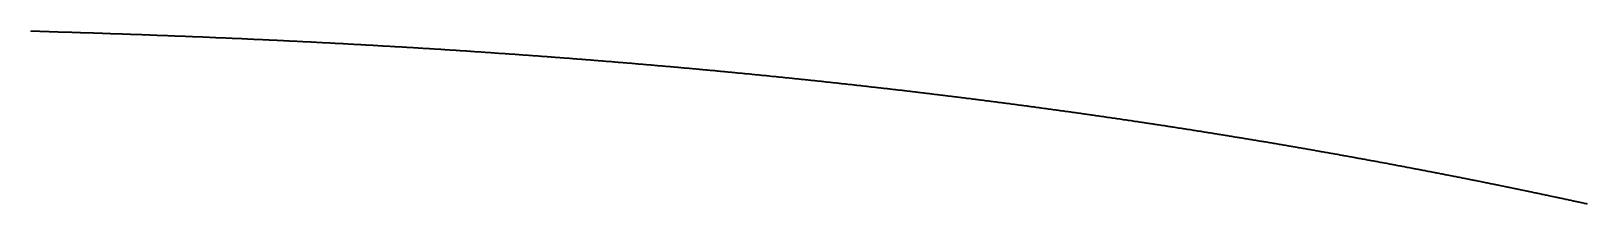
# Model space of a CAD drawing. Header units: metres. Extents: x 0 to 360, y 0 to 49.
# Drawn here: x 123.76 to 135, y 48.12 to 49.37 of the extents above; entities that cross this region are included whole.
import ezdxf

# ---------------------------------------------------------------- set-up
doc = ezdxf.new("R2010")
doc.units = ezdxf.units.M

msp = doc.modelspace()

# ---------------------------------------------------------------- linework, layer by layer
for p in [(123.76, 49.366), (123.765, 49.366), (123.771, 49.366), (123.777, 49.366), (123.783, 49.366), (123.789, 49.365), (123.794, 49.365), (123.8, 49.365), (123.806, 49.365), (123.812, 49.365), (123.818, 49.365), (123.824, 49.364), (123.829, 49.364), (123.835, 49.364), (123.841, 49.364), (123.847, 49.364), (123.853, 49.364), (123.858, 49.363), (123.864, 49.363), (123.87, 49.363), (123.876, 49.363), (123.882, 49.363), (123.888, 49.363), (123.893, 49.362), (123.899, 49.362), (123.905, 49.362), (123.911, 49.362), (123.917, 49.362), (123.923, 49.362), (123.928, 49.361), (123.934, 49.361), (123.94, 49.361), (123.946, 49.361), (123.952, 49.361), (123.957, 49.36), (123.963, 49.36), (123.969, 49.36), (123.975, 49.36), (123.981, 49.36), (123.987, 49.36), (123.992, 49.359), (123.998, 49.359), (124.004, 49.359), (124.01, 49.359), (124.016, 49.359), (124.021, 49.359), (124.027, 49.358), (124.033, 49.358), (124.039, 49.358), (124.045, 49.358), (124.051, 49.358), (124.056, 49.357), (124.062, 49.357), (124.068, 49.357), (124.074, 49.357), (124.08, 49.357), (124.085, 49.357), (124.091, 49.356), (124.097, 49.356), (124.103, 49.356), (124.109, 49.356), (124.115, 49.356), (124.12, 49.355), (124.126, 49.355), (124.132, 49.355), (124.138, 49.355), (124.144, 49.355), (124.15, 49.355), (124.155, 49.354), (124.161, 49.354), (124.167, 49.354), (124.173, 49.354), (124.179, 49.354), (124.184, 49.353), (124.19, 49.353), (124.196, 49.353), (124.202, 49.353), (124.208, 49.353), (124.214, 49.352), (124.219, 49.352), (124.225, 49.352), (124.231, 49.352), (124.237, 49.352), (124.243, 49.351), (124.248, 49.351), (124.254, 49.351), (124.26, 49.351), (124.266, 49.351), (124.272, 49.351), (124.278, 49.35), (124.283, 49.35), (124.289, 49.35), (124.295, 49.35), (124.301, 49.35), (124.307, 49.349), (124.312, 49.349), (124.318, 49.349), (124.324, 49.349), (124.33, 49.349), (124.336, 49.348), (124.342, 49.348), (124.347, 49.348), (124.353, 49.348), (124.359, 49.348), (124.365, 49.347), (124.371, 49.347), (124.377, 49.347), (124.382, 49.347), (124.388, 49.347), (124.394, 49.346), (124.4, 49.346), (124.406, 49.346), (124.411, 49.346), (124.417, 49.346), (124.423, 49.345), (124.429, 49.345), (124.435, 49.345), (124.441, 49.345), (124.446, 49.345), (124.452, 49.344), (124.458, 49.344), (124.464, 49.344), (124.47, 49.344), (124.475, 49.344), (124.481, 49.343), (124.487, 49.343), (124.493, 49.343), (124.499, 49.343), (124.505, 49.343), (124.51, 49.342), (124.516, 49.342), (124.522, 49.342), (124.528, 49.342), (124.534, 49.341), (124.539, 49.341), (124.545, 49.341), (124.551, 49.341), (124.557, 49.341), (124.563, 49.34), (124.569, 49.34), (124.574, 49.34), (124.58, 49.34), (124.586, 49.34), (124.592, 49.339), (124.598, 49.339), (124.604, 49.339), (124.609, 49.339), (124.615, 49.339), (124.621, 49.338), (124.627, 49.338), (124.633, 49.338), (124.638, 49.338), (124.644, 49.337), (124.65, 49.337), (124.656, 49.337), (124.662, 49.337), (124.668, 49.337), (124.673, 49.336), (124.679, 49.336), (124.685, 49.336), (124.691, 49.336), (124.697, 49.335), (124.702, 49.335), (124.708, 49.335), (124.714, 49.335), (124.72, 49.335), (124.726, 49.334), (124.732, 49.334), (124.737, 49.334), (124.743, 49.334), (124.749, 49.333), (124.755, 49.333), (124.761, 49.333), (124.766, 49.333), (124.772, 49.333), (124.778, 49.332), (124.784, 49.332), (124.79, 49.332), (124.796, 49.332), (124.801, 49.331), (124.807, 49.331), (124.813, 49.331), (124.819, 49.331), (124.825, 49.331), (124.831, 49.33), (124.836, 49.33), (124.842, 49.33), (124.848, 49.33), (124.854, 49.329), (124.86, 49.329), (124.865, 49.329), (124.871, 49.329), (124.877, 49.328), (124.883, 49.328), (124.889, 49.328), (124.895, 49.328), (124.9, 49.328), (124.906, 49.327), (124.912, 49.327), (124.918, 49.327), (124.924, 49.327), (124.929, 49.326), (124.935, 49.326), (124.941, 49.326), (124.947, 49.326), (124.953, 49.325), (124.959, 49.325), (124.964, 49.325), (124.97, 49.325), (124.976, 49.324), (124.982, 49.324), (124.988, 49.324), (124.994, 49.324), (124.999, 49.324), (125.005, 49.323), (125.011, 49.323), (125.017, 49.323), (125.023, 49.323), (125.028, 49.322), (125.034, 49.322), (125.04, 49.322), (125.046, 49.322), (125.052, 49.321), (125.058, 49.321), (125.063, 49.321), (125.069, 49.321), (125.075, 49.32), (125.081, 49.32), (125.087, 49.32), (125.092, 49.32), (125.098, 49.319), (125.104, 49.319), (125.11, 49.319), (125.116, 49.319), (125.122, 49.318), (125.127, 49.318), (125.133, 49.318), (125.139, 49.318), (125.145, 49.317), (125.151, 49.317), (125.157, 49.317), (125.162, 49.317), (125.168, 49.316), (125.174, 49.316), (125.18, 49.316), (125.186, 49.316), (125.191, 49.315), (125.197, 49.315), (125.203, 49.315), (125.209, 49.315), (125.215, 49.314), (125.221, 49.314), (125.226, 49.314), (125.232, 49.314), (125.238, 49.313), (125.244, 49.313), (125.25, 49.313), (125.255, 49.313), (125.261, 49.312), (125.267, 49.312), (125.273, 49.312), (125.279, 49.312), (125.285, 49.311), (125.29, 49.311), (125.296, 49.311), (125.302, 49.311), (125.308, 49.31), (125.314, 49.31), (125.32, 49.31), (125.325, 49.309), (125.331, 49.309), (125.337, 49.309), (125.343, 49.309), (125.349, 49.308), (125.354, 49.308), (125.36, 49.308), (125.366, 49.308), (125.372, 49.307), (125.378, 49.307), (125.384, 49.307), (125.389, 49.307), (125.395, 49.306), (125.401, 49.306), (125.407, 49.306), (125.413, 49.305), (125.419, 49.305), (125.424, 49.305), (125.43, 49.305), (125.436, 49.304), (125.442, 49.304), (125.448, 49.304), (125.453, 49.304), (125.459, 49.303), (125.465, 49.303), (125.471, 49.303), (125.477, 49.303), (125.483, 49.302), (125.488, 49.302), (125.494, 49.302), (125.5, 49.301), (125.506, 49.301), (125.512, 49.301), (125.517, 49.301), (125.523, 49.3), (125.529, 49.3), (125.535, 49.3), (125.541, 49.299), (125.547, 49.299), (125.552, 49.299), (125.558, 49.299), (125.564, 49.298), (125.57, 49.298), (125.576, 49.298), (125.582, 49.298), (125.587, 49.297), (125.593, 49.297), (125.599, 49.297), (125.605, 49.296), (125.611, 49.296), (125.616, 49.296), (125.622, 49.296), (125.628, 49.295), (125.634, 49.295), (125.64, 49.295), (125.646, 49.294), (125.651, 49.294), (125.657, 49.294), (125.663, 49.294), (125.669, 49.293), (125.675, 49.293), (125.681, 49.293), (125.686, 49.292), (125.692, 49.292), (125.698, 49.292), (125.704, 49.292), (125.71, 49.291), (125.715, 49.291), (125.721, 49.291), (125.727, 49.29), (125.733, 49.29), (125.739, 49.29), (125.745, 49.29), (125.75, 49.289), (125.756, 49.289), (125.762, 49.289), (125.768, 49.288), (125.774, 49.288), (125.78, 49.288), (125.785, 49.287), (125.791, 49.287), (125.797, 49.287), (125.803, 49.287), (125.809, 49.286), (125.814, 49.286), (125.82, 49.286), (125.826, 49.285), (125.832, 49.285), (125.838, 49.285), (125.844, 49.285), (125.849, 49.284), (125.855, 49.284), (125.861, 49.284), (125.867, 49.283), (125.873, 49.283), (125.878, 49.283), (125.884, 49.282), (125.89, 49.282), (125.896, 49.282), (125.902, 49.281), (125.908, 49.281), (125.913, 49.281), (125.919, 49.281), (125.925, 49.28), (125.931, 49.28), (125.937, 49.28), (125.943, 49.279), (125.948, 49.279), (125.954, 49.279), (125.96, 49.278), (125.966, 49.278), (125.972, 49.278), (125.977, 49.278), (125.983, 49.277), (125.989, 49.277), (125.995, 49.277), (126.001, 49.276), (126.007, 49.276), (126.012, 49.276), (126.018, 49.275), (126.024, 49.275), (126.03, 49.275), (126.036, 49.274), (126.042, 49.274), (126.047, 49.274), (126.053, 49.273), (126.059, 49.273), (126.065, 49.273), (126.071, 49.273), (126.076, 49.272), (126.082, 49.272), (126.088, 49.272), (126.094, 49.271), (126.1, 49.271), (126.106, 49.271), (126.111, 49.27), (126.117, 49.27), (126.123, 49.27), (126.129, 49.269), (126.135, 49.269), (126.141, 49.269), (126.146, 49.268), (126.152, 49.268), (126.158, 49.268), (126.164, 49.267), (126.17, 49.267), (126.175, 49.267), (126.181, 49.266), (126.187, 49.266), (126.193, 49.266), (126.199, 49.265), (126.205, 49.265), (126.21, 49.265), (126.216, 49.264), (126.222, 49.264), (126.228, 49.264), (126.234, 49.263), (126.24, 49.263), (126.245, 49.263), (126.251, 49.262), (126.257, 49.262), (126.263, 49.262), (126.269, 49.261), (126.274, 49.261), (126.28, 49.261), (126.286, 49.26), (126.292, 49.26), (126.298, 49.26), (126.304, 49.259), (126.309, 49.259), (126.315, 49.259), (126.321, 49.258), (126.327, 49.258), (126.333, 49.258), (126.339, 49.257), (126.344, 49.257), (126.35, 49.257), (126.356, 49.256), (126.362, 49.256), (126.368, 49.256), (126.373, 49.255), (126.379, 49.255), (126.385, 49.255), (126.391, 49.254), (126.397, 49.254), (126.403, 49.254), (126.408, 49.253), (126.414, 49.253), (126.42, 49.253), (126.426, 49.252), (126.432, 49.252), (126.438, 49.252), (126.443, 49.251), (126.449, 49.251), (126.455, 49.251), (126.461, 49.25), (126.467, 49.25), (126.472, 49.25), (126.478, 49.249), (126.484, 49.249), (126.49, 49.249), (126.496, 49.248), (126.502, 49.248), (126.507, 49.248), (126.513, 49.247), (126.519, 49.247), (126.525, 49.246), (126.531, 49.246), (126.537, 49.246), (126.542, 49.245), (126.548, 49.245), (126.554, 49.245), (126.56, 49.244), (126.566, 49.244), (126.571, 49.244), (126.577, 49.243), (126.583, 49.243), (126.589, 49.243), (126.595, 49.242), (126.601, 49.242), (126.606, 49.241), (126.612, 49.241), (126.618, 49.241), (126.624, 49.24), (126.63, 49.24), (126.636, 49.24), (126.641, 49.239), (126.647, 49.239), (126.653, 49.239), (126.659, 49.238), (126.665, 49.238), (126.67, 49.238), (126.676, 49.237), (126.682, 49.237), (126.688, 49.236), (126.694, 49.236), (126.7, 49.236), (126.705, 49.235), (126.711, 49.235), (126.717, 49.235), (126.723, 49.234), (126.729, 49.234), (126.735, 49.233), (126.74, 49.233), (126.746, 49.233), (126.752, 49.232), (126.758, 49.232), (126.764, 49.232), (126.77, 49.231), (126.775, 49.231), (126.781, 49.231), (126.787, 49.23), (126.793, 49.23), (126.799, 49.229), (126.804, 49.229), (126.81, 49.229), (126.816, 49.228), (126.822, 49.228), (126.828, 49.228), (126.834, 49.227), (126.839, 49.227), (126.845, 49.226), (126.851, 49.226), (126.857, 49.226), (126.863, 49.225), (126.869, 49.225), (126.874, 49.224), (126.88, 49.224), (126.886, 49.224), (126.892, 49.223), (126.898, 49.223), (126.903, 49.223), (126.909, 49.222), (126.915, 49.222), (126.921, 49.221), (126.927, 49.221), (126.933, 49.221), (126.938, 49.22), (126.944, 49.22), (126.95, 49.22), (126.956, 49.219), (126.962, 49.219), (126.968, 49.218), (126.973, 49.218), (126.979, 49.218), (126.985, 49.217), (126.991, 49.217), (126.997, 49.216), (127.003, 49.216), (127.008, 49.216), (127.014, 49.215), (127.02, 49.215), (127.026, 49.214), (127.032, 49.214), (127.037, 49.214), (127.043, 49.213), (127.049, 49.213), (127.055, 49.212), (127.061, 49.212), (127.067, 49.212), (127.072, 49.211), (127.078, 49.211), (127.084, 49.21), (127.09, 49.21), (127.096, 49.21), (127.102, 49.209), (127.107, 49.209), (127.113, 49.208), (127.119, 49.208), (127.125, 49.208), (127.131, 49.207), (127.136, 49.207), (127.142, 49.206), (127.148, 49.206), (127.154, 49.206), (127.16, 49.205), (127.166, 49.205), (127.171, 49.204), (127.177, 49.204), (127.183, 49.204), (127.189, 49.203), (127.195, 49.203), (127.201, 49.202), (127.206, 49.202), (127.212, 49.202), (127.218, 49.201), (127.224, 49.201), (127.23, 49.2), (127.236, 49.2), (127.241, 49.2), (127.247, 49.199), (127.253, 49.199), (127.259, 49.198), (127.265, 49.198), (127.27, 49.198), (127.276, 49.197), (127.282, 49.197), (127.288, 49.196), (127.294, 49.196), (127.3, 49.195), (127.305, 49.195), (127.311, 49.195), (127.317, 49.194), (127.323, 49.194), (127.329, 49.193), (127.335, 49.193), (127.34, 49.193), (127.346, 49.192), (127.352, 49.192), (127.358, 49.191), (127.364, 49.191), (127.37, 49.19), (127.375, 49.19), (127.381, 49.19), (127.387, 49.189), (127.393, 49.189), (127.399, 49.188), (127.404, 49.188), (127.41, 49.187), (127.416, 49.187), (127.422, 49.187), (127.428, 49.186), (127.434, 49.186), (127.439, 49.185), (127.445, 49.185), (127.451, 49.184), (127.457, 49.184), (127.463, 49.184), (127.469, 49.183), (127.474, 49.183), (127.48, 49.182), (127.486, 49.182), (127.492, 49.181), (127.498, 49.181), (127.504, 49.181), (127.509, 49.18), (127.515, 49.18), (127.521, 49.179), (127.527, 49.179), (127.533, 49.178), (127.538, 49.178), (127.544, 49.178), (127.55, 49.177), (127.556, 49.177), (127.562, 49.176), (127.568, 49.176), (127.573, 49.175), (127.579, 49.175), (127.585, 49.174), (127.591, 49.174), (127.597, 49.174), (127.603, 49.173), (127.608, 49.173), (127.614, 49.172), (127.62, 49.172), (127.626, 49.171), (127.632, 49.171), (127.638, 49.17), (127.643, 49.17), (127.649, 49.17), (127.655, 49.169), (127.661, 49.169), (127.667, 49.168), (127.672, 49.168), (127.678, 49.167), (127.684, 49.167), (127.69, 49.166), (127.696, 49.166), (127.702, 49.166), (127.707, 49.165), (127.713, 49.165), (127.719, 49.164), (127.725, 49.164), (127.731, 49.163), (127.737, 49.163), (127.742, 49.162), (127.748, 49.162), (127.754, 49.161), (127.76, 49.161), (127.766, 49.161), (127.772, 49.16), (127.777, 49.16), (127.783, 49.159), (127.789, 49.159), (127.795, 49.158), (127.801, 49.158), (127.806, 49.157), (127.812, 49.157), (127.818, 49.156), (127.824, 49.156), (127.83, 49.155), (127.836, 49.155), (127.841, 49.155), (127.847, 49.154), (127.853, 49.154), (127.859, 49.153), (127.865, 49.153), (127.871, 49.152), (127.876, 49.152), (127.882, 49.151), (127.888, 49.151), (127.894, 49.15), (127.9, 49.15), (127.906, 49.149), (127.911, 49.149), (127.917, 49.148), (127.923, 49.148), (127.929, 49.148), (127.935, 49.147), (127.94, 49.147), (127.946, 49.146), (127.952, 49.146), (127.958, 49.145), (127.964, 49.145), (127.97, 49.144), (127.975, 49.144), (127.981, 49.143), (127.987, 49.143), (127.993, 49.142), (127.999, 49.142), (128.005, 49.141), (128.01, 49.141), (128.016, 49.14), (128.022, 49.14), (128.028, 49.139), (128.034, 49.139), (128.04, 49.138), (128.045, 49.138), (128.051, 49.137), (128.057, 49.137), (128.063, 49.137), (128.069, 49.136), (128.075, 49.136), (128.08, 49.135), (128.086, 49.135), (128.092, 49.134), (128.098, 49.134), (128.104, 49.133), (128.109, 49.133), (128.115, 49.132), (128.121, 49.132), (128.127, 49.131), (128.133, 49.131), (128.139, 49.13), (128.144, 49.13), (128.15, 49.129), (128.156, 49.129), (128.162, 49.128), (128.168, 49.128), (128.174, 49.127), (128.179, 49.127), (128.185, 49.126), (128.191, 49.126), (128.197, 49.125), (128.203, 49.125), (128.209, 49.124), (128.214, 49.124), (128.22, 49.123), (128.226, 49.123), (128.232, 49.122), (128.238, 49.122), (128.244, 49.121), (128.249, 49.121), (128.255, 49.12), (128.261, 49.12), (128.267, 49.119), (128.273, 49.119), (128.278, 49.118), (128.284, 49.118), (128.29, 49.117), (128.296, 49.117), (128.302, 49.116), (128.308, 49.116), (128.313, 49.115), (128.319, 49.115), (128.325, 49.114), (128.331, 49.114), (128.337, 49.113), (128.343, 49.113), (128.348, 49.112), (128.354, 49.112), (128.36, 49.111), (128.366, 49.111), (128.372, 49.11), (128.378, 49.11), (128.383, 49.109), (128.389, 49.109), (128.395, 49.108), (128.401, 49.108), (128.407, 49.107), (128.413, 49.106), (128.418, 49.106), (128.424, 49.105), (128.43, 49.105), (128.436, 49.104), (128.442, 49.104), (128.448, 49.103), (128.453, 49.103), (128.459, 49.102), (128.465, 49.102), (128.471, 49.101), (128.477, 49.101), (128.482, 49.1), (128.488, 49.1), (128.494, 49.099), (128.5, 49.099), (128.506, 49.098), (128.512, 49.098), (128.517, 49.097), (128.523, 49.097), (128.529, 49.096), (128.535, 49.096), (128.541, 49.095), (128.547, 49.094), (128.552, 49.094), (128.558, 49.093), (128.564, 49.093), (128.57, 49.092), (128.576, 49.092), (128.582, 49.091), (128.587, 49.091), (128.593, 49.09), (128.599, 49.09), (128.605, 49.089), (128.611, 49.089), (128.617, 49.088), (128.622, 49.088), (128.628, 49.087), (128.634, 49.086), (128.64, 49.086), (128.646, 49.085), (128.652, 49.085), (128.657, 49.084), (128.663, 49.084), (128.669, 49.083), (128.675, 49.083), (128.681, 49.082), (128.686, 49.082), (128.692, 49.081), (128.698, 49.081), (128.704, 49.08), (128.71, 49.079), (128.716, 49.079), (128.721, 49.078), (128.727, 49.078), (128.733, 49.077), (128.739, 49.077), (128.745, 49.076), (128.751, 49.076), (128.756, 49.075), (128.762, 49.074), (128.768, 49.074), (128.774, 49.073), (128.78, 49.073), (128.786, 49.072), (128.791, 49.072), (128.797, 49.071), (128.803, 49.071), (128.809, 49.07), (128.815, 49.07), (128.821, 49.069), (128.826, 49.068), (128.832, 49.068), (128.838, 49.067), (128.844, 49.067), (128.85, 49.066), (128.856, 49.066), (128.861, 49.065), (128.867, 49.064), (128.873, 49.064), (128.879, 49.063), (128.885, 49.063), (128.891, 49.062), (128.896, 49.062), (128.902, 49.061), (128.908, 49.061), (128.914, 49.06), (128.92, 49.059), (128.925, 49.059), (128.931, 49.058), (128.937, 49.058), (128.943, 49.057), (128.949, 49.057), (128.955, 49.056), (128.96, 49.055), (128.966, 49.055), (128.972, 49.054), (128.978, 49.054), (128.984, 49.053), (128.99, 49.053), (128.995, 49.052), (129.001, 49.051), (129.007, 49.051), (129.013, 49.05), (129.019, 49.05), (129.025, 49.049), (129.03, 49.049), (129.036, 49.048), (129.042, 49.047), (129.048, 49.047), (129.054, 49.046), (129.06, 49.046), (129.065, 49.045), (129.071, 49.045), (129.077, 49.044), (129.083, 49.043), (129.089, 49.043), (129.095, 49.042), (129.1, 49.042), (129.106, 49.041), (129.112, 49.04), (129.118, 49.04), (129.124, 49.039), (129.13, 49.039), (129.135, 49.038), (129.141, 49.038), (129.147, 49.037), (129.153, 49.036), (129.159, 49.036), (129.164, 49.035), (129.17, 49.035), (129.176, 49.034), (129.182, 49.033), (129.188, 49.033), (129.194, 49.032), (129.199, 49.032), (129.205, 49.031), (129.211, 49.03), (129.217, 49.03), (129.223, 49.029), (129.229, 49.029), (129.234, 49.028), (129.24, 49.027), (129.246, 49.027), (129.252, 49.026), (129.258, 49.026), (129.264, 49.025), (129.269, 49.024), (129.275, 49.024), (129.281, 49.023), (129.287, 49.023), (129.293, 49.022), (129.299, 49.021), (129.304, 49.021), (129.31, 49.02), (129.316, 49.02), (129.322, 49.019), (129.328, 49.018), (129.334, 49.018), (129.339, 49.017), (129.345, 49.017), (129.351, 49.016), (129.357, 49.015), (129.363, 49.015), (129.369, 49.014), (129.374, 49.014), (129.38, 49.013), (129.386, 49.012), (129.392, 49.012), (129.398, 49.011), (129.404, 49.01), (129.409, 49.01), (129.415, 49.009), (129.421, 49.009), (129.427, 49.008), (129.433, 49.007), (129.439, 49.007), (129.444, 49.006), (129.45, 49.006), (129.456, 49.005), (129.462, 49.004), (129.468, 49.004), (129.474, 49.003), (129.479, 49.002), (129.485, 49.002), (129.491, 49.001), (129.497, 49.001), (129.503, 49), (129.508, 48.999), (129.514, 48.999), (129.52, 48.998), (129.526, 48.997), (129.532, 48.997), (129.538, 48.996), (129.543, 48.996), (129.549, 48.995), (129.555, 48.994), (129.561, 48.994), (129.567, 48.993), (129.573, 48.992), (129.578, 48.992), (129.584, 48.991), (129.59, 48.991), (129.596, 48.99), (129.602, 48.989), (129.608, 48.989), (129.613, 48.988), (129.619, 48.987), (129.625, 48.987), (129.631, 48.986), (129.637, 48.985), (129.643, 48.985), (129.648, 48.984), (129.654, 48.984), (129.66, 48.983), (129.666, 48.982), (129.672, 48.982), (129.678, 48.981), (129.683, 48.98), (129.689, 48.98), (129.695, 48.979), (129.701, 48.978), (129.707, 48.978), (129.713, 48.977), (129.718, 48.976), (129.724, 48.976), (129.73, 48.975), (129.736, 48.975), (129.742, 48.974), (129.748, 48.973), (129.753, 48.973), (129.759, 48.972), (129.765, 48.971), (129.771, 48.971), (129.777, 48.97), (129.783, 48.969), (129.788, 48.969), (129.794, 48.968), (129.8, 48.967), (129.806, 48.967), (129.812, 48.966), (129.818, 48.965), (129.823, 48.965), (129.829, 48.964), (129.835, 48.963), (129.841, 48.963), (129.847, 48.962), (129.853, 48.961), (129.858, 48.961), (129.864, 48.96), (129.87, 48.959), (129.876, 48.959), (129.882, 48.958), (129.888, 48.957), (129.893, 48.957), (129.899, 48.956), (129.905, 48.955), (129.911, 48.955), (129.917, 48.954), (129.923, 48.953), (129.928, 48.953), (129.934, 48.952), (129.94, 48.951), (129.946, 48.951), (129.952, 48.95), (129.958, 48.949), (129.963, 48.949), (129.969, 48.948), (129.975, 48.947), (129.981, 48.947), (129.987, 48.946), (129.993, 48.945), (129.998, 48.945), (130.004, 48.944), (130.01, 48.943), (130.016, 48.943), (130.022, 48.942), (130.028, 48.941), (130.033, 48.941), (130.039, 48.94), (130.045, 48.939), (130.051, 48.939), (130.057, 48.938), (130.063, 48.937), (130.068, 48.937), (130.074, 48.936), (130.08, 48.935), (130.086, 48.935), (130.092, 48.934), (130.098, 48.933), (130.103, 48.932), (130.109, 48.932), (130.115, 48.931), (130.121, 48.93), (130.127, 48.93), (130.133, 48.929), (130.138, 48.928), (130.144, 48.928), (130.15, 48.927), (130.156, 48.926), (130.162, 48.926), (130.168, 48.925), (130.173, 48.924), (130.179, 48.924), (130.185, 48.923), (130.191, 48.922), (130.197, 48.921), (130.203, 48.921), (130.208, 48.92), (130.214, 48.919), (130.22, 48.919), (130.226, 48.918), (130.232, 48.917), (130.238, 48.917), (130.243, 48.916), (130.249, 48.915), (130.255, 48.914), (130.261, 48.914), (130.267, 48.913), (130.273, 48.912), (130.278, 48.912), (130.284, 48.911), (130.29, 48.91), (130.296, 48.909), (130.302, 48.909), (130.308, 48.908), (130.313, 48.907), (130.319, 48.907), (130.325, 48.906), (130.331, 48.905), (130.337, 48.905), (130.343, 48.904), (130.348, 48.903), (130.354, 48.902), (130.36, 48.902), (130.366, 48.901), (130.372, 48.9), (130.378, 48.9), (130.383, 48.899), (130.389, 48.898), (130.395, 48.897), (130.401, 48.897), (130.407, 48.896), (130.413, 48.895), (130.418, 48.895), (130.424, 48.894), (130.43, 48.893), (130.436, 48.892), (130.442, 48.892), (130.448, 48.891), (130.453, 48.89), (130.459, 48.889), (130.465, 48.889), (130.471, 48.888), (130.477, 48.887), (130.483, 48.887), (130.488, 48.886), (130.494, 48.885), (130.5, 48.884), (130.506, 48.884), (130.512, 48.883), (130.518, 48.882), (130.523, 48.881), (130.529, 48.881), (130.535, 48.88), (130.541, 48.879), (130.547, 48.879), (130.553, 48.878), (130.558, 48.877), (130.564, 48.876), (130.57, 48.876), (130.576, 48.875), (130.582, 48.874), (130.588, 48.873), (130.593, 48.873), (130.599, 48.872), (130.605, 48.871), (130.611, 48.87), (130.617, 48.87), (130.623, 48.869), (130.628, 48.868), (130.634, 48.867), (130.64, 48.867), (130.646, 48.866), (130.652, 48.865), (130.658, 48.864), (130.663, 48.864), (130.669, 48.863), (130.675, 48.862), (130.681, 48.861), (130.687, 48.861), (130.693, 48.86), (130.698, 48.859), (130.704, 48.858), (130.71, 48.858), (130.716, 48.857), (130.722, 48.856), (130.728, 48.855), (130.733, 48.855), (130.739, 48.854), (130.745, 48.853), (130.751, 48.852), (130.757, 48.852), (130.763, 48.851), (130.768, 48.85), (130.774, 48.849), (130.78, 48.849), (130.786, 48.848), (130.792, 48.847), (130.798, 48.846), (130.803, 48.846), (130.809, 48.845), (130.815, 48.844), (130.821, 48.843), (130.827, 48.843), (130.833, 48.842), (130.838, 48.841), (130.844, 48.84), (130.85, 48.839), (130.856, 48.839), (130.862, 48.838), (130.868, 48.837), (130.873, 48.836), (130.879, 48.836), (130.885, 48.835), (130.891, 48.834), (130.897, 48.833), (130.903, 48.833), (130.908, 48.832), (130.914, 48.831), (130.92, 48.83), (130.926, 48.829), (130.932, 48.829), (130.938, 48.828), (130.943, 48.827), (130.949, 48.826), (130.955, 48.826), (130.961, 48.825), (130.967, 48.824), (130.973, 48.823), (130.978, 48.822), (130.984, 48.822), (130.99, 48.821), (130.996, 48.82), (131.002, 48.819), (131.008, 48.819), (131.013, 48.818), (131.019, 48.817), (131.025, 48.816), (131.031, 48.815), (131.037, 48.815), (131.043, 48.814), (131.048, 48.813), (131.054, 48.812), (131.06, 48.811), (131.066, 48.811), (131.072, 48.81), (131.078, 48.809), (131.083, 48.808), (131.089, 48.807), (131.095, 48.807), (131.101, 48.806), (131.107, 48.805), (131.113, 48.804), (131.118, 48.803), (131.124, 48.803), (131.13, 48.802), (131.136, 48.801), (131.142, 48.8), (131.148, 48.799), (131.153, 48.799), (131.159, 48.798), (131.165, 48.797), (131.171, 48.796), (131.177, 48.795), (131.183, 48.795), (131.188, 48.794), (131.194, 48.793), (131.2, 48.792), (131.206, 48.791), (131.212, 48.791), (131.218, 48.79), (131.223, 48.789), (131.229, 48.788), (131.235, 48.787), (131.241, 48.787), (131.247, 48.786), (131.253, 48.785), (131.259, 48.784), (131.264, 48.783), (131.27, 48.783), (131.276, 48.782), (131.282, 48.781), (131.288, 48.78), (131.294, 48.779), (131.299, 48.778), (131.305, 48.778), (131.311, 48.777), (131.317, 48.776), (131.323, 48.775), (131.329, 48.774), (131.334, 48.774), (131.34, 48.773), (131.346, 48.772), (131.352, 48.771), (131.358, 48.77), (131.364, 48.769), (131.369, 48.769), (131.375, 48.768), (131.381, 48.767), (131.387, 48.766), (131.393, 48.765), (131.399, 48.764), (131.404, 48.764), (131.41, 48.763), (131.416, 48.762), (131.422, 48.761), (131.428, 48.76), (131.434, 48.759), (131.439, 48.759), (131.445, 48.758), (131.451, 48.757), (131.457, 48.756), (131.463, 48.755), (131.469, 48.754), (131.474, 48.754), (131.48, 48.753), (131.486, 48.752), (131.492, 48.751), (131.498, 48.75), (131.504, 48.749), (131.509, 48.749), (131.515, 48.748), (131.521, 48.747), (131.527, 48.746), (131.533, 48.745), (131.539, 48.744), (131.545, 48.743), (131.55, 48.743), (131.556, 48.742), (131.562, 48.741), (131.568, 48.74), (131.574, 48.739), (131.58, 48.738), (131.585, 48.738), (131.591, 48.737), (131.597, 48.736), (131.603, 48.735), (131.609, 48.734), (131.615, 48.733), (131.62, 48.732), (131.626, 48.732), (131.632, 48.731), (131.638, 48.73), (131.644, 48.729), (131.65, 48.728), (131.655, 48.727), (131.661, 48.726), (131.667, 48.726), (131.673, 48.725), (131.679, 48.724), (131.685, 48.723), (131.69, 48.722), (131.696, 48.721), (131.702, 48.72), (131.708, 48.72), (131.714, 48.719), (131.72, 48.718), (131.725, 48.717), (131.731, 48.716), (131.737, 48.715), (131.743, 48.714), (131.749, 48.713), (131.755, 48.713), (131.76, 48.712), (131.766, 48.711), (131.772, 48.71), (131.778, 48.709), (131.784, 48.708), (131.79, 48.707), (131.796, 48.706), (131.801, 48.706), (131.807, 48.705), (131.813, 48.704), (131.819, 48.703), (131.825, 48.702), (131.831, 48.701), (131.836, 48.7), (131.842, 48.699), (131.848, 48.699), (131.854, 48.698), (131.86, 48.697), (131.866, 48.696), (131.871, 48.695), (131.877, 48.694), (131.883, 48.693), (131.889, 48.692), (131.895, 48.692), (131.901, 48.691), (131.906, 48.69), (131.912, 48.689), (131.918, 48.688), (131.924, 48.687), (131.93, 48.686), (131.936, 48.685), (131.941, 48.684), (131.947, 48.684), (131.953, 48.683), (131.959, 48.682), (131.965, 48.681), (131.971, 48.68), (131.976, 48.679), (131.982, 48.678), (131.988, 48.677), (131.994, 48.676), (132, 48.675), (132.006, 48.675), (132.011, 48.674), (132.017, 48.673), (132.023, 48.672), (132.029, 48.671), (132.035, 48.67), (132.041, 48.669), (132.047, 48.668), (132.052, 48.667), (132.058, 48.666), (132.064, 48.666), (132.07, 48.665), (132.076, 48.664), (132.082, 48.663), (132.087, 48.662), (132.093, 48.661), (132.099, 48.66), (132.105, 48.659), (132.111, 48.658), (132.117, 48.657), (132.122, 48.656), (132.128, 48.656), (132.134, 48.655), (132.14, 48.654), (132.146, 48.653), (132.152, 48.652), (132.157, 48.651), (132.163, 48.65), (132.169, 48.649), (132.175, 48.648), (132.181, 48.647), (132.187, 48.646), (132.192, 48.645), (132.198, 48.645), (132.204, 48.644), (132.21, 48.643), (132.216, 48.642), (132.222, 48.641), (132.228, 48.64), (132.233, 48.639), (132.239, 48.638), (132.245, 48.637), (132.251, 48.636), (132.257, 48.635), (132.263, 48.634), (132.268, 48.633), (132.274, 48.632), (132.28, 48.632), (132.286, 48.631), (132.292, 48.63), (132.298, 48.629), (132.303, 48.628), (132.309, 48.627), (132.315, 48.626), (132.321, 48.625), (132.327, 48.624), (132.333, 48.623), (132.338, 48.622), (132.344, 48.621), (132.35, 48.62), (132.356, 48.619), (132.362, 48.618), (132.368, 48.617), (132.373, 48.617), (132.379, 48.616), (132.385, 48.615), (132.391, 48.614), (132.397, 48.613), (132.403, 48.612), (132.409, 48.611), (132.414, 48.61), (132.42, 48.609), (132.426, 48.608), (132.432, 48.607), (132.438, 48.606), (132.444, 48.605), (132.449, 48.604), (132.455, 48.603), (132.461, 48.602), (132.467, 48.601), (132.473, 48.6), (132.479, 48.599), (132.484, 48.599), (132.49, 48.598), (132.496, 48.597), (132.502, 48.596), (132.508, 48.595), (132.514, 48.594), (132.519, 48.593), (132.525, 48.592), (132.531, 48.591), (132.537, 48.59), (132.543, 48.589), (132.549, 48.588), (132.555, 48.587), (132.56, 48.586), (132.566, 48.585), (132.572, 48.584), (132.578, 48.583), (132.584, 48.582), (132.59, 48.581), (132.595, 48.58), (132.601, 48.579), (132.607, 48.578), (132.613, 48.577), (132.619, 48.576), (132.625, 48.575), (132.63, 48.574), (132.636, 48.573), (132.642, 48.572), (132.648, 48.571), (132.654, 48.57), (132.66, 48.57), (132.665, 48.569), (132.671, 48.568), (132.677, 48.567), (132.683, 48.566), (132.689, 48.565), (132.695, 48.564), (132.701, 48.563), (132.706, 48.562), (132.712, 48.561), (132.718, 48.56), (132.724, 48.559), (132.73, 48.558), (132.736, 48.557), (132.741, 48.556), (132.747, 48.555), (132.753, 48.554), (132.759, 48.553), (132.765, 48.552), (132.771, 48.551), (132.776, 48.55), (132.782, 48.549), (132.788, 48.548), (132.794, 48.547), (132.8, 48.546), (132.806, 48.545), (132.811, 48.544), (132.817, 48.543), (132.823, 48.542), (132.829, 48.541), (132.835, 48.54), (132.841, 48.539), (132.847, 48.538), (132.852, 48.537), (132.858, 48.536), (132.864, 48.535), (132.87, 48.534), (132.876, 48.533), (132.882, 48.532), (132.887, 48.531), (132.893, 48.53), (132.899, 48.529), (132.905, 48.528), (132.911, 48.527), (132.917, 48.526), (132.922, 48.525), (132.928, 48.524), (132.934, 48.523), (132.94, 48.522), (132.946, 48.521), (132.952, 48.52), (132.958, 48.519), (132.963, 48.518), (132.969, 48.517), (132.975, 48.516), (132.981, 48.515), (132.987, 48.514), (132.993, 48.513), (132.998, 48.512), (133.004, 48.511), (133.01, 48.51), (133.016, 48.509), (133.022, 48.508), (133.028, 48.507), (133.033, 48.506), (133.039, 48.504), (133.045, 48.503), (133.051, 48.502), (133.057, 48.501), (133.063, 48.5), (133.068, 48.499), (133.074, 48.498), (133.08, 48.497), (133.086, 48.496), (133.092, 48.495), (133.098, 48.494), (133.104, 48.493), (133.109, 48.492), (133.115, 48.491), (133.121, 48.49), (133.127, 48.489), (133.133, 48.488), (133.139, 48.487), (133.144, 48.486), (133.15, 48.485), (133.156, 48.484), (133.162, 48.483), (133.168, 48.482), (133.174, 48.481), (133.179, 48.48), (133.185, 48.479), (133.191, 48.478), (133.197, 48.477), (133.203, 48.476), (133.209, 48.475), (133.215, 48.473), (133.22, 48.472), (133.226, 48.471), (133.232, 48.47), (133.238, 48.469), (133.244, 48.468), (133.25, 48.467), (133.255, 48.466), (133.261, 48.465), (133.267, 48.464), (133.273, 48.463), (133.279, 48.462), (133.285, 48.461), (133.29, 48.46), (133.296, 48.459), (133.302, 48.458), (133.308, 48.457), (133.314, 48.456), (133.32, 48.455), (133.326, 48.454), (133.331, 48.452), (133.337, 48.451), (133.343, 48.45), (133.349, 48.449), (133.355, 48.448), (133.361, 48.447), (133.366, 48.446), (133.372, 48.445), (133.378, 48.444), (133.384, 48.443), (133.39, 48.442), (133.396, 48.441), (133.401, 48.44), (133.407, 48.439), (133.413, 48.438), (133.419, 48.436), (133.425, 48.435), (133.431, 48.434), (133.437, 48.433), (133.442, 48.432), (133.448, 48.431), (133.454, 48.43), (133.46, 48.429), (133.466, 48.428), (133.472, 48.427), (133.477, 48.426), (133.483, 48.425), (133.489, 48.424), (133.495, 48.423), (133.501, 48.421), (133.507, 48.42), (133.512, 48.419), (133.518, 48.418), (133.524, 48.417), (133.53, 48.416), (133.536, 48.415), (133.542, 48.414), (133.548, 48.413), (133.553, 48.412), (133.559, 48.411), (133.565, 48.41), (133.571, 48.408), (133.577, 48.407), (133.583, 48.406), (133.588, 48.405), (133.594, 48.404), (133.6, 48.403), (133.606, 48.402), (133.612, 48.401), (133.618, 48.4), (133.623, 48.399), (133.629, 48.397), (133.635, 48.396), (133.641, 48.395), (133.647, 48.394), (133.653, 48.393), (133.659, 48.392), (133.664, 48.391), (133.67, 48.39), (133.676, 48.389), (133.682, 48.388), (133.688, 48.386), (133.694, 48.385), (133.699, 48.384), (133.705, 48.383), (133.711, 48.382), (133.717, 48.381), (133.723, 48.38), (133.729, 48.379), (133.735, 48.378), (133.74, 48.377), (133.746, 48.375), (133.752, 48.374), (133.758, 48.373), (133.764, 48.372), (133.77, 48.371), (133.775, 48.37), (133.781, 48.369), (133.787, 48.368), (133.793, 48.367), (133.799, 48.365), (133.805, 48.364), (133.81, 48.363), (133.816, 48.362), (133.822, 48.361), (133.828, 48.36), (133.834, 48.359), (133.84, 48.358), (133.846, 48.356), (133.851, 48.355), (133.857, 48.354), (133.863, 48.353), (133.869, 48.352), (133.875, 48.351), (133.881, 48.35), (133.886, 48.349), (133.892, 48.347), (133.898, 48.346), (133.904, 48.345), (133.91, 48.344), (133.916, 48.343), (133.922, 48.342), (133.927, 48.341), (133.933, 48.34), (133.939, 48.338), (133.945, 48.337), (133.951, 48.336), (133.957, 48.335), (133.962, 48.334), (133.968, 48.333), (133.974, 48.332), (133.98, 48.33), (133.986, 48.329), (133.992, 48.328), (133.997, 48.327), (134.003, 48.326), (134.009, 48.325), (134.015, 48.324), (134.021, 48.322), (134.027, 48.321), (134.033, 48.32), (134.038, 48.319), (134.044, 48.318), (134.05, 48.317), (134.056, 48.316), (134.062, 48.314), (134.068, 48.313), (134.073, 48.312), (134.079, 48.311), (134.085, 48.31), (134.091, 48.309), (134.097, 48.307), (134.103, 48.306), (134.109, 48.305), (134.114, 48.304), (134.12, 48.303), (134.126, 48.302), (134.132, 48.301), (134.138, 48.299), (134.144, 48.298), (134.149, 48.297), (134.155, 48.296), (134.161, 48.295), (134.167, 48.294), (134.173, 48.292), (134.179, 48.291), (134.185, 48.29), (134.19, 48.289), (134.196, 48.288), (134.202, 48.287), (134.208, 48.285), (134.214, 48.284), (134.22, 48.283), (134.225, 48.282), (134.231, 48.281), (134.237, 48.28), (134.243, 48.278), (134.249, 48.277), (134.255, 48.276), (134.26, 48.275), (134.266, 48.274), (134.272, 48.272), (134.278, 48.271), (134.284, 48.27), (134.29, 48.269), (134.296, 48.268), (134.301, 48.267), (134.307, 48.265), (134.313, 48.264), (134.319, 48.263), (134.325, 48.262), (134.331, 48.261), (134.336, 48.259), (134.342, 48.258), (134.348, 48.257), (134.354, 48.256), (134.36, 48.255), (134.366, 48.254), (134.372, 48.252), (134.377, 48.251), (134.383, 48.25), (134.389, 48.249), (134.395, 48.248), (134.401, 48.246), (134.407, 48.245), (134.412, 48.244), (134.418, 48.243), (134.424, 48.242), (134.43, 48.24), (134.436, 48.239), (134.442, 48.238), (134.448, 48.237), (134.453, 48.236), (134.459, 48.234), (134.465, 48.233), (134.471, 48.232), (134.477, 48.231), (134.483, 48.23), (134.488, 48.228), (134.494, 48.227), (134.5, 48.226), (134.506, 48.225), (134.512, 48.224), (134.518, 48.222), (134.524, 48.221), (134.529, 48.22), (134.535, 48.219), (134.541, 48.218), (134.547, 48.216), (134.553, 48.215), (134.559, 48.214), (134.564, 48.213), (134.57, 48.211), (134.576, 48.21), (134.582, 48.209), (134.588, 48.208), (134.594, 48.207), (134.6, 48.205), (134.605, 48.204), (134.611, 48.203), (134.617, 48.202), (134.623, 48.2), (134.629, 48.199), (134.635, 48.198), (134.64, 48.197), (134.646, 48.196), (134.652, 48.194), (134.658, 48.193), (134.664, 48.192), (134.67, 48.191), (134.676, 48.189), (134.681, 48.188), (134.687, 48.187), (134.693, 48.186), (134.699, 48.185), (134.705, 48.183), (134.711, 48.182), (134.716, 48.181), (134.722, 48.18), (134.728, 48.178), (134.734, 48.177), (134.74, 48.176), (134.746, 48.175), (134.752, 48.173), (134.757, 48.172), (134.763, 48.171), (134.769, 48.17), (134.775, 48.168), (134.781, 48.167), (134.787, 48.166), (134.792, 48.165), (134.798, 48.163), (134.804, 48.162), (134.81, 48.161), (134.816, 48.16), (134.822, 48.158), (134.828, 48.157), (134.833, 48.156), (134.839, 48.155), (134.845, 48.153), (134.851, 48.152), (134.857, 48.151), (134.863, 48.15), (134.869, 48.148), (134.874, 48.147), (134.88, 48.146), (134.886, 48.145), (134.892, 48.143), (134.898, 48.142), (134.904, 48.141), (134.909, 48.14), (134.915, 48.138), (134.921, 48.137), (134.927, 48.136), (134.933, 48.135), (134.939, 48.133), (134.945, 48.132), (134.95, 48.131), (134.956, 48.13), (134.962, 48.128), (134.968, 48.127), (134.974, 48.126), (134.98, 48.125), (134.985, 48.123), (134.991, 48.122), (134.997, 48.121), (135.003, 48.119)]:
    msp.add_point(p)

doc.saveas('drawing.dxf')
